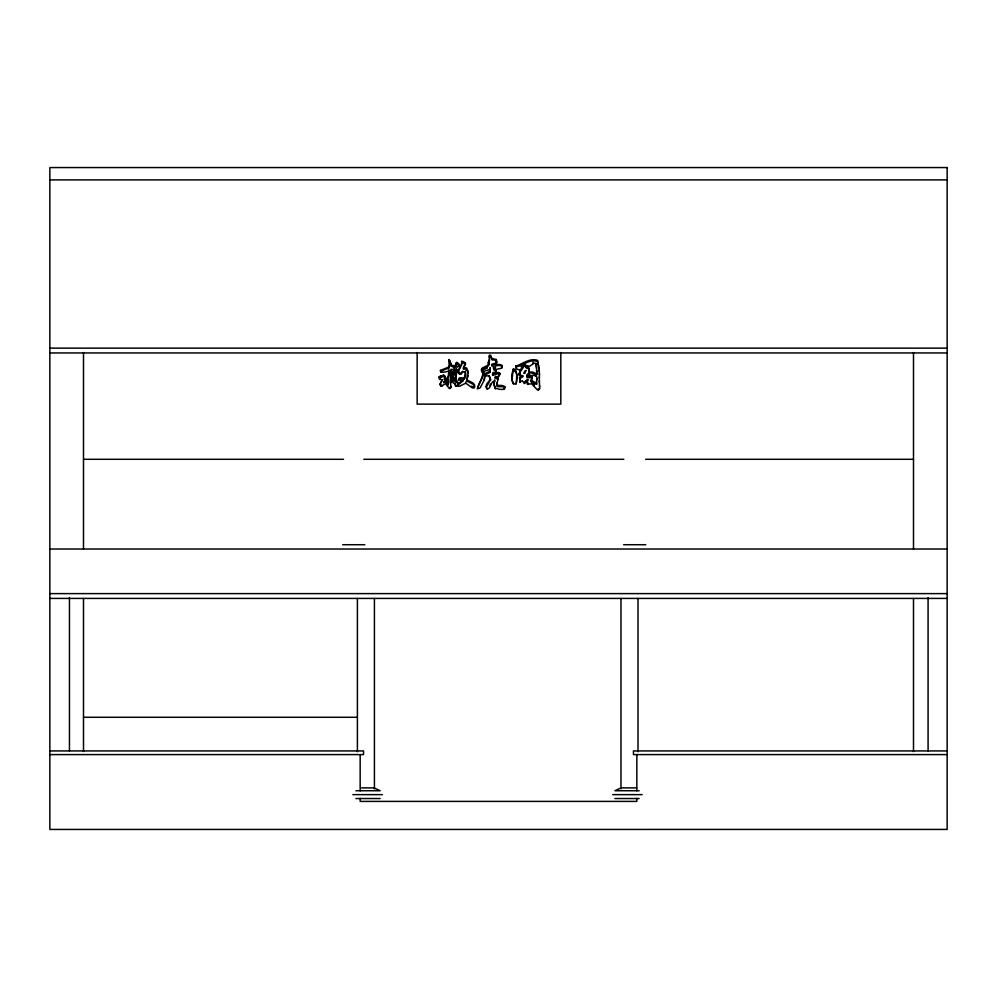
<?xml version="1.0" encoding="UTF-8"?>
<svg xmlns="http://www.w3.org/2000/svg" width="997" height="997" viewBox="0 0 997 997"><rect width="100%" height="100%" fill="white"/><g stroke="black" fill="none" stroke-linecap="round" stroke-linejoin="round"><path stroke-width="1.5" d="M539.34 382.013L539.352 376.791M520.172 371.819C523.687 368.703 515.187 371.096 516.134 366.921C523.138 365.55 530.416 358.372 537.67 361.637L539.09 368.666M515.898 366.285C522.179 363.992 530.491 357.487 537.67 360.44L539.29 371.644M516.733 376.953L516.272 383.621L513.58 383.97C508.034 375.869 516.733 358.571 516.733 378.15M536.685 370.548C538.916 379.334 532.759 371.046 528.684 373.127L528.796 370.809M539.352 377.988L539.427 373.588M521.88 368.454L524.659 364.939L528.996 368.192L528.684 373.127M528.971 368.902L528.996 368.192M536.598 384.331L536.598 383.147L530.616 380.069L530.616 381.253L532.834 382.91L536.598 384.331L536.722 378.897M445.41 380.941L445.41 379.745L448.413 376.48L448.937 369.837L448.413 377.664L445.41 380.941L444.45 379.745L445.086 376.492M450.806 370.498L450.532 375.894C453.498 375.458 453.062 370.485 454.707 370.423L456.302 369.102L457.274 369.625C457.411 374.448 452.738 379.72 458.371 383.907C456.539 379.745 453.261 374.934 457.586 370.585M484.592 376.716L484.467 379.658L480.143 387.808C472.541 392.419 486.013 375.47 482.972 371.358C483.258 377.801 478.585 383.247 477.239 388.88M525.593 380.642L525.12 381.814M454.707 367.768L454.482 367.17C449.684 368.429 449.124 353.623 449.435 364.055M451.03 366.41L451.043 363.643L449.111 359.605M484.592 377.9L484.716 375.246L484.716 376.43C494.063 373.202 489.203 383.434 486.262 386.649M462.695 379.408L462.857 380.941L458.234 384.942L458.371 382.723M521.917 367.581L521.456 365.824L521.88 369.638L524.659 364.939M495.472 388.88C493.154 386.338 500.07 391.086 504.395 388.88C505.903 385.341 498.949 387.384 497.341 386.412L496.805 384.331L498.026 379.246L495.197 378.013L499.26 375.769C501.665 370.236 490.063 378.1 493.278 373.489L496.269 371.283L494.026 369.924L501.541 368.18L501.99 365.463L500.257 364.503L491.608 364.379M448.152 383.596L446.232 381.689L446.232 382.873L448.152 384.78L448.5 381.34M448.152 384.78L448.613 379.446L446.232 382.873M489.465 359.381L488.331 362.385L488.804 364.827C488.218 368.192 478.884 368.454 482.025 371.918L490.237 369.301M494.711 379.795L494.076 383.957M520.172 371.644L519.175 374M521.456 367.008L522.528 364.129M494.524 380.854L494.088 385.727L495.546 388.506M450.744 376.505L450.532 377.389L453.847 374.137M453.884 370.261L450.532 374.71L450.532 383.322M519.599 377.389L519.998 382.013L519.599 377.389L521.568 376.205M493.278 372.305C490.063 376.916 501.665 369.04 499.26 374.585L499.26 375.769M450.806 371.682L451.18 369.102M467.219 378.324L467.942 375.732M455.342 383.01L455.617 386.126L459.617 386.225L465.749 383.16L472.404 387.995L474.435 387.833C476.068 384.069 468.565 382.674 466.845 380.804L468.316 371.744L466.459 367.868C462.483 366.522 462.483 369.924 466.459 369.052L468.316 372.928M454.52 373.539L455.18 372.33M455.492 365.089C454.956 360.727 459.754 362.846 459.019 365.662L458.146 366.56C455.33 369.015 455.218 363.07 455.666 366.722M455.492 366.285L456.776 362.285M444.45 379.745L444.687 375.595L443.478 375.171L439.178 376.779L439.49 379.184L442.381 379.907L440.138 384.069L440.325 385.428L441.733 386.138L445.41 383.621L449.435 388.656L450.494 388.194L450.856 386.437L449.896 387.472M516.807 380.53L515.985 384.032M513.305 368.965L511.984 379.869M496.805 383.135L497.341 385.228C499.846 385.851 506.488 384.356 504.395 388.88M527.089 375.67C526.055 373.451 528.871 376.33 527.139 375.533M461.761 363.444L458.234 370.423L458.919 373.613L460.801 374.124C465.337 368.117 467.705 375.233 464.141 379.159L461.262 378.573L458.545 379.608L462.857 380.941M442.244 379.707L440.138 384.069M464.141 379.159L465.624 370.909M489.951 372.33L490.237 368.117L489.951 372.33L485.726 374.71L484.816 375.034L483.346 371.395L484.816 375.034M463.318 367.743L465.425 363.033C461.063 359.431 461.063 362.422 465.425 364.217L463.318 368.927M489.938 385.503L490.574 384.082M483.844 379.845L484.467 378.474M531.837 378.511L532.286 376.953L531.451 376.193L526.902 376.517M448.937 371.021C440.711 373.489 436.499 371.881 448.712 368.229L449.111 366.211M448.712 368.229L449.435 362.871L448.787 359.767M519.998 382.013L522.328 380.742L524.484 383.484L525.556 382.387C525.033 380.268 530.578 378.411 527.301 380.804L526.902 381.539M524.559 371.245L524.235 373.377L525.905 370.523L524.235 373.377M538.891 389.416C540.187 385.926 539.203 390.749 537.308 389.777L531.588 383.783L527.525 384.244L527.301 379.62M488.331 362.385L488.804 363.643C488.218 367.008 478.884 367.27 482.025 370.722L482.025 371.918M536.523 374.934L536.635 373.551M488.331 363.569C491.06 361.55 487.595 355.032 490.624 355.181L492.069 359.693L495.671 360.303L496.705 362.634L491.683 364.752C492.256 368.441 499.721 363.294 501.99 366.647M458.234 371.607L461.761 364.628L461.574 361.226M450.719 380.356L454.52 381.228L454.495 377.489M454.52 381.228L454.707 379.745M517.144 375.844L517.356 376.692M495.758 370.859L496.12 369.737L494.487 368.965M524.771 373.19L525.307 371.233M530.616 381.253L532.248 378.81L532.037 376.492M439.178 377.963L443.478 376.355L445.086 377.227M495.21 378.262L495.733 376.23M490.586 379.296L486.436 384.368L486.299 387.721L487.221 389.054C491.209 388.743 490.237 381.303 494.711 380.979M459.019 364.478L458.146 366.56M453.884 371.445L456.302 370.286L457.586 371.769M462.857 379.745L458.234 383.758L458.234 384.942M536.311 366.373L535.95 364.428A1.695 1.533 0 0 0 534.068 363.257L529.544 366.285L523.624 364.89L521.63 366.148M454.52 372.355L454.707 373.962L455.666 372.055L454.52 372.778M495.845 362.223L496.705 361.45M462.758 371.22L460.801 372.94L460.801 374.124M528.398 374.261L529.095 374.373M529.719 375.346L527.974 375.807L529.719 375.346L529.619 374.037M453.037 377.24L450.719 379.01L450.719 381.103L455.342 384.194M450.719 380.193L454.383 377.551L454.707 380.941M513.305 370.149L515.81 372.006L517.293 375.607M458.695 379.907L459.318 377.913L464.141 377.975M489.951 371.146L484.816 373.838M532.037 377.676L526.902 377.713C529.644 374.523 539.178 374.012 536.722 380.081M473.887 386.923L474.435 386.649C476.068 382.885 468.565 381.49 466.845 379.62L466.845 380.804M448.712 367.046L440.45 370.423L440.45 371.607M493.565 368.803C498.762 365.388 491.92 369.937 493.428 367.37M451.18 370.286L454.707 368.342L454.707 366.584L453.822 365.563L451.03 365.226M519.599 378.573C529.432 374.037 515.075 376.293 520.247 373.962L520.247 372.778M49.85 179.896L947.15 179.896M49.85 348.14L947.15 348.14M49.85 352.95L947.15 352.95M489.402 355.057L489.402 356.241L491.147 356.739L492.069 359.693M83.499 459.293L343.554 459.293M363.805 459.293L623.86 459.293M645.657 459.293L913.501 459.293M342.644 544.723L364.802 544.723M623.611 544.723L645.769 544.723M49.85 549.023L947.15 549.023M49.85 593.614L947.15 593.614M49.85 598.412L947.15 598.412M83.499 717.279L357.088 717.279M49.85 750.928L363.531 750.928L363.531 754.592L49.85 754.592M947.15 750.928L633.469 750.928L633.469 754.592L947.15 754.592M361.587 787.879L374.049 787.879L380.131 790.733L355.917 790.733M636.522 787.879L621.019 787.879L614.937 790.733L639.152 790.733M352.876 794.634L382.362 794.634M612.719 794.634L642.193 794.634M355.917 798.535L380.131 798.535M614.937 798.535L639.152 798.535M528.684 371.943L532.897 372.105L536.523 373.75M527.151 382.599L528.111 383.122M454.52 380.044L450.719 379.172M440.45 370.423L441.422 370.872M524.659 366.123L528.996 369.376M440.45 378.561L439.178 376.779M498.051 378.586L497.802 377.689L495.197 376.829M492.069 358.509L496.307 359.543L496.705 362.634M534.242 384.493L534.242 385.677M533.694 383.945L534.118 385.403M471.469 386.2L472.404 386.811M456.776 363.469L459.019 365.662M445.41 379.745L444.45 378.561M532.149 383.01L533.993 384.929M490.212 378.648L489.49 377.527M440.325 384.244L440.923 386.138M495.347 387.085L494.088 384.543M486.299 386.524L487.221 389.054M512.296 380.655L513.58 383.97M458.234 370.423L458.919 372.429M516.72 378.175L516.945 379.296M535.95 363.244L536.523 368.317M489.402 356.241L489.627 358.471M450.532 382.138L450.856 387.621M520.247 373.962C519.263 372.99 521.281 366.759 521.244 370.024M489.29 375.582L489.365 376.741M539.34 380.829L539.589 386.711M539.29 370.448L539.427 374.772M536.523 367.133L536.685 371.731M539.589 385.527L539.664 389.067M928.082 597.664L928.082 750.928M913.501 352.552L913.501 549.023M913.501 598.424L913.501 751.551M638.005 598.462L638.005 751.713M636.834 754.592L636.834 790.82M636.834 798.373L636.834 801.401L360.166 801.401L360.166 798.373M620.981 598.462L620.981 788.864M560.825 352.527L560.825 404.134L417.145 404.134L417.145 352.527M538.567 388.78L538.567 389.964M538.23 388.867L538.23 390.051M535.788 374.972L535.788 376.156M533.034 362.247L533.034 363.444M528.31 374.71L528.31 375.894M528.123 374.162L528.086 375.894M527.837 374.037L527.837 375.221M527.525 383.06L527.525 384.244M526.117 366.809L526.117 367.993M524.484 382.3L524.484 383.484M522.004 366.933L522.004 368.117M520.347 369.351L520.347 370.535M519.101 373.127L519.175 375.184M516.134 365.737L516.134 366.921M515.91 366.011L515.898 367.469M513.48 368.84L513.48 370.024M504.931 386.599L504.931 387.783M501.99 365.463L501.99 367.881M499.908 373.314L499.908 374.498M497.802 377.689L497.802 378.872M497.341 385.228L497.341 386.412M496.307 359.543L496.307 360.727M496.269 370.099L496.269 371.283M492.705 374.199L492.705 375.383M492.518 373.9L492.518 375.084M491.745 364.728L491.745 365.911M490.536 378.972L490.586 380.48M489.938 367.905L489.938 369.089M488.804 363.643L488.804 364.827M465.749 381.976L465.749 383.16M465.425 363.033L465.425 364.217M459.517 373.102L459.517 374.286M457.274 369.625L457.274 370.809M456.302 369.102L456.302 370.286M455.617 386.126L455.168 383.297M454.707 370.423L454.707 371.607M454.707 372.778L454.707 373.962M454.482 365.986L454.482 367.17M443.478 375.171L443.478 376.355M441.733 384.954L441.733 386.138M441.235 376.205L441.235 377.389M440.761 370.759L440.761 371.943M440.275 376.043L440.275 377.227M374.423 598.462L374.423 788.864M360.166 754.592L360.166 790.82M357.4 598.462L357.4 751.713M83.499 352.552L83.499 549.023M83.499 598.424L83.499 751.551M69.454 597.589L69.454 750.928M444.126 381.677L443.665 382.586L444.126 381.677M450.744 377.701L450.532 378.573L453.847 375.321L453.884 374.124L450.744 377.701M491.783 360.44L491.783 360.44M487.159 367.831L483.221 369.551L487.159 367.831M947.15 167.558L49.85 167.558L49.85 829.442L947.15 829.429L947.15 167.558"/></g></svg>
